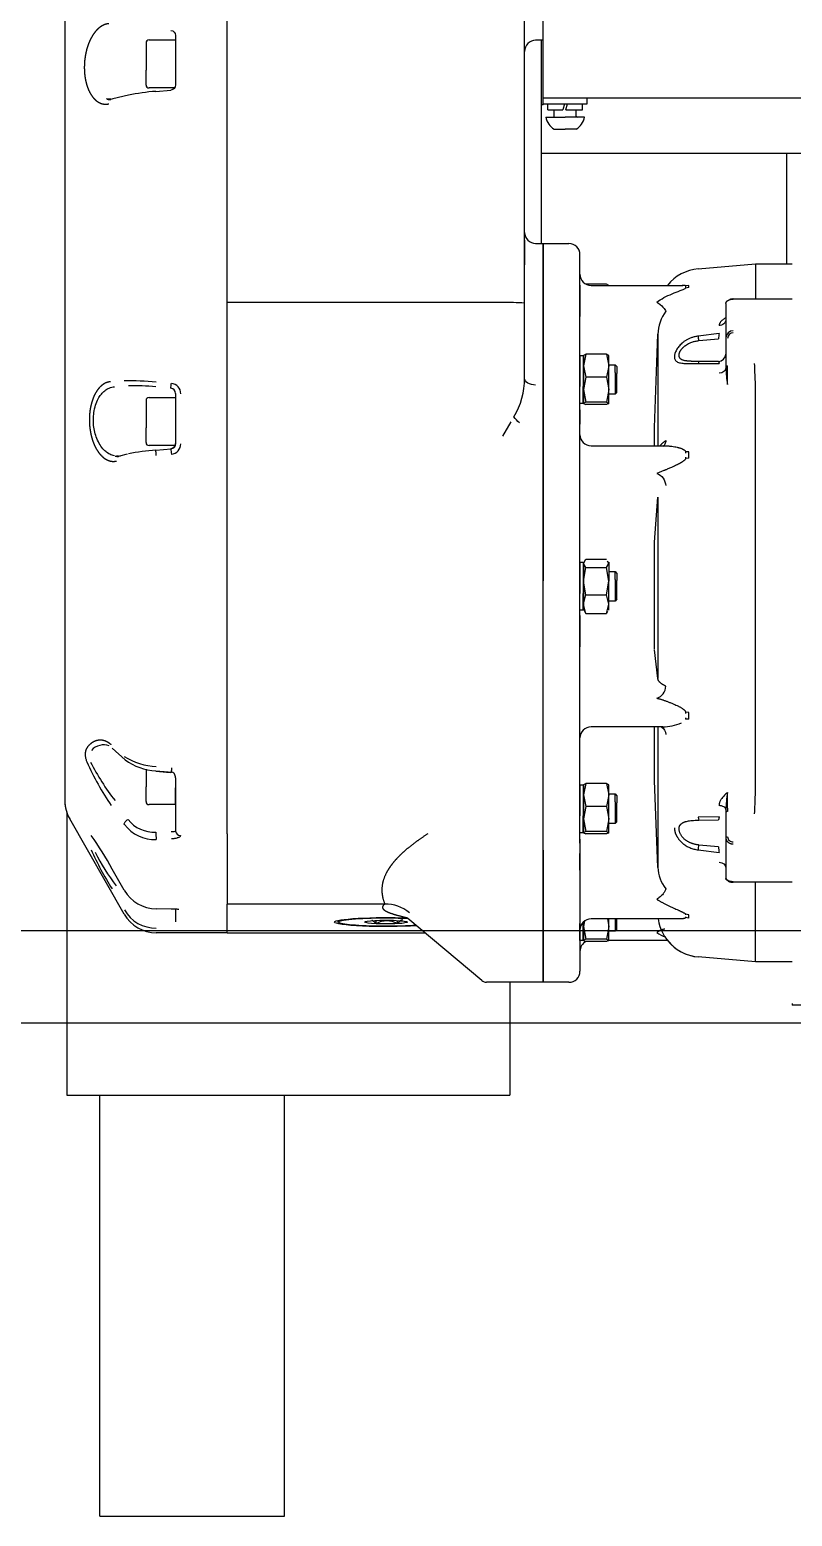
# Model space of a CAD drawing. Extents: x 220580 to 2027826, y -309201 to 71987.
# Drawn here: x 1050686 to 1051011, y -213200 to -212567 of the extents above; entities that cross this region are included whole.
import ezdxf

# ---------------------------------------------------------------- set-up
doc = ezdxf.new("R2010")
doc.units = 0
for name, color, linetype in [('A-LIN-V', 9, 'Continuous'), ('EWHS5T6M-1', 7, 'Continuous'), ('EWHS5T6M-3', 7, 'Continuous'), ('FHSGH10105-主梁-06', 7, 'Continuous'), ('取电臂', 7, 'Continuous')]:
    doc.layers.add(name, color=color, linetype=linetype)

# ---------------------------------------------------------------- blocks, each defined once
blk = doc.blocks.new('G$C20E3758E-M')
at = {"layer": 'EWHS5T6M-1', "color": 3, "linetype": 'Continuous'}
for p, q in [((-1242.83, 2948.21), (-1242.83, 2978.13)), ((-1437.81, 2799.8), (-1437.81, 2723.15)), ((-1437.81, 2799.8), (-1437.81, 2723.15)), ((-1317.82, 2753.73), (-1317.82, 2723.15)), ((-1317.82, 2753.73), (-1317.82, 2723.15)), ((-1429.81, 2723.15), (-1357.82, 2723.15)), ((-1429.81, 2723.15), (-1428.81, 2723.15)), ((-1378.82, 2723.15), (-1357.82, 2723.15))]:
    blk.add_line(p, q, dxfattribs=at)
at = {"layer": 'EWHS5T6M-3', "color": 3, "linetype": 'Continuous'}
for p, q in [((-1438.31, 3033.12), (-1438.31, 2936.96)), ((-1308.83, 2993.13), (-1308.83, 3019.63)), ((-1394.32, 2938.36), (-1394.32, 3016.39)), ((-1394.32, 2937.7), (-1394.32, 3016.39)), ((-1313.82, 2937.58), (-1313.82, 3015.87)), ((-1438.31, 3012.91), (-1438.31, 2936.96)), ((-1416.31, 3008.01), (-1416.31, 3000.6)), ((-1415.51, 3008.81), (-1408.32, 3008.81)), ((-1408.32, 3010.01), (-1408.32, 2996.63)), ((-1308.83, 3008.72), (-1310.82, 3008.72)), ((-1309.32, 3008.72), (-1309.32, 2953.71)), ((-1416.32, 3005.78), (-1416.31, 3005.78)), ((-1416.31, 2998.85), (-1416.32, 2998.84)), ((-1416.31, 2996.61), (-1416.31, 3000.6)), ((-1408.58, 2995.81), (-1415.51, 2995.81)), ((-1413.66, 2994.89), (-1409.59, 2995.25)), ((-1421.11, 2993.86), (-1425.32, 2992.86)), ((-1308.83, 2991.29), (-1309.32, 2991.29)), ((-1308.83, 2993.13), (-726.88, 2993.13)), ((-1308.83, 2991.53), (-1308.83, 2993.13)), ((-1308.83, 2991.29), (-1308.83, 2991.53)), ((-1308.83, 2991.53), (-1296.83, 2991.53)), ((-1307.48, 2989.93), (-1307.48, 2991.53)), ((-1303.03, 2991.53), (-1303.45, 2989.93)), ((-1302.63, 2989.93), (-1302.2, 2991.53)), ((-1298.18, 2989.93), (-1298.18, 2991.53)), ((-1296.83, 2991.53), (-1296.83, 2993.13)), ((-1308.08, 2987.93), (-1302.83, 2987.93)), ((-1307.48, 2989.93), (-1303.45, 2989.93)), ((-1305.83, 2988.18), (-1305.83, 2989.93)), ((-1297.58, 2987.93), (-1302.83, 2987.93)), ((-1302.63, 2989.93), (-1298.18, 2989.93)), ((-1299.83, 2988.18), (-1299.83, 2989.93)), ((-1305.83, 2984.63), (-1302.83, 2984.63)), ((-1299.83, 2984.63), (-1302.83, 2984.63)), ((-1300.52, 2984.63), (-1300.51, 2984.63)), ((-1313.82, 2954.6), (-1313.82, 2947.98)), ((-1310.82, 2953.71), (-1308.83, 2953.71)), ((-1308.83, 2953.71), (-1308.83, 2862.43)), ((-1308.83, 2789.45), (-1308.83, 2953.71)), ((-1308.83, 2953.71), (-1301.83, 2953.71)), ((-1298.83, 2791.38), (-1298.83, 2950.71)), ((-1266.78, 2946.86), (-1251.33, 2948.21)), ((-1251.33, 2948.21), (-1251.33, 2938.75)), ((-1251.33, 2948.21), (-1241.33, 2948.21)), ((-1298.83, 2942.4), (-1298.83, 2933.94)), ((-1291.61, 2942.7), (-1297.19, 2942.7)), ((-1295.83, 2942.37), (-1270.96, 2942.37)), ((-1291.03, 2942.37), (-1291.61, 2942.7)), ((-1291.03, 2942.37), (-1291.03, 2942.4)), ((-1269.33, 2942.36), (-1270.23, 2942.23)), ((-1270.23, 2942.23), (-1270.23, 2941.63)), ((-1269.33, 2941.77), (-1270.23, 2941.63)), ((-1269.33, 2941.77), (-1269.33, 2942.35)), ((-1394.32, 2811.78), (-1394.32, 2937.7)), ((-1319.82, 2937.7), (-1394.32, 2937.7)), ((-1257.33, 2938.75), (-1241.33, 2938.75)), ((-1438.31, 2936.96), (-1438.31, 2823.78)), ((-1438.31, 2936.96), (-1438.31, 2823.78)), ((-1394.32, 2811.78), (-1394.32, 2937.04)), ((-1313.82, 2917.24), (-1313.82, 2937.58)), ((-1298.83, 2929.4), (-1298.83, 2933.94)), ((-1259.33, 2937.43), (-1259.33, 2928.18)), ((-1278.65, 2903.88), (-1277.73, 2929.16)), ((-1277.73, 2929.16), (-1277.73, 2898.93)), ((-1261.16, 2929.33), (-1266.78, 2928.63)), ((-1266.61, 2927.42), (-1261.33, 2927.93)), ((-1259.33, 2928.18), (-1259.33, 2920.75)), ((-1298.83, 2923.41), (-1298.83, 2914.96)), ((-1298.83, 2923.41), (-1298, 2923.41)), ((-1298, 2923.41), (-1298, 2914.96)), ((-1298, 2923.41), (-1297.83, 2922.71)), ((-1297.25, 2923.71), (-1297.83, 2920.64)), ((-1297.83, 2923.41), (-1297.83, 2920.64)), ((-1297.74, 2923.44), (-1297.25, 2923.71)), ((-1291.61, 2923.71), (-1297.25, 2923.71)), ((-1291.61, 2923.71), (-1291.03, 2920.64)), ((-1291.03, 2923.39), (-1291.61, 2923.71)), ((-1291.03, 2920.64), (-1291.03, 2923.41)), ((-1261.33, 2921.79), (-1266.61, 2921.79)), ((-1297.83, 2920.64), (-1297.83, 2914.17)), ((-1297.83, 2920.64), (-1297.25, 2917.57)), ((-1297.25, 2917.57), (-1297.83, 2914.17)), ((-1291.61, 2917.57), (-1297.25, 2917.57)), ((-1291.03, 2920.64), (-1291.61, 2917.57)), ((-1291.61, 2917.57), (-1291.03, 2914.17)), ((-1291.03, 2920.91), (-1289.33, 2920.91)), ((-1291.03, 2914.17), (-1291.03, 2920.64)), ((-1289.33, 2918.76), (-1289.33, 2920.91)), ((-1289.33, 2920.91), (-1288.83, 2920.41)), ((-1289.33, 2918.76), (-1289.33, 2912.91)), ((-1288.83, 2920.41), (-1288.83, 2918.53)), ((-1288.83, 2913.41), (-1288.83, 2918.53)), ((-1266.78, 2921.23), (-1261.16, 2921.24)), ((-1259.33, 2920.75), (-1259.33, 2919.97)), ((-1298.83, 2910.41), (-1298.83, 2914.96)), ((-1298, 2910.41), (-1298, 2914.96)), ((-1297.83, 2914.17), (-1297.25, 2910.76)), ((-1297.83, 2914.17), (-1297.83, 2910.44)), ((-1291.03, 2914.17), (-1291.61, 2910.76)), ((-1291.03, 2910.44), (-1291.03, 2914.17)), ((-1251.33, 2804.45), (-1251.33, 2916.24)), ((-1416.31, 2911.22), (-1416.31, 2903.8)), ((-1415.51, 2912.02), (-1408.32, 2912.02)), ((-1408.32, 2913.11), (-1408.32, 2899.57)), ((-1298, 2910.41), (-1298.83, 2910.41)), ((-1297.83, 2911.11), (-1298, 2910.41)), ((-1297.25, 2910.76), (-1297.83, 2910.44)), ((-1297.83, 2910.44), (-1297.25, 2910.11)), ((-1297.83, 2910.41), (-1297.83, 2910.44)), ((-1291.61, 2910.76), (-1297.25, 2910.76)), ((-1291.61, 2910.11), (-1297.25, 2910.11)), ((-1291.61, 2910.76), (-1291.03, 2910.44)), ((-1291.03, 2910.44), (-1291.61, 2910.11)), ((-1289.33, 2912.91), (-1291.03, 2912.91)), ((-1288.83, 2913.41), (-1289.33, 2912.91)), ((-1416.32, 2908.98), (-1416.31, 2908.98)), ((-1317.52, 2905.43), (-1319.82, 2901.56)), ((-1298.83, 2908.7), (-1298.83, 2904.79)), ((-1416.31, 2902.05), (-1416.32, 2902.05)), ((-1416.31, 2899.82), (-1416.31, 2903.8)), ((-1298.83, 2900.25), (-1298.83, 2904.79)), ((-1278.65, 2898.93), (-1278.65, 2903.88)), ((-1408.43, 2899.02), (-1415.51, 2899.02)), ((-1413.66, 2897.79), (-1409.52, 2898.16)), ((-1295.83, 2898.93), (-1275.41, 2898.93)), ((-1423.42, 2896.22), (-1421.32, 2896.73)), ((-1270.23, 2897.31), (-1270.24, 2896.94)), ((-1270.24, 2895.91), (-1270.23, 2895.54)), ((-1269.33, 2897.35), (-1270.23, 2897.31)), ((-1269.33, 2895.63), (-1270.23, 2895.54)), ((-1269.33, 2895.63), (-1269.33, 2897.35)), ((-1276.11, 2892.23), (-1278.04, 2891.49)), ((-1278.65, 2872.83), (-1277.73, 2885.06)), ((-1277.73, 2885.06), (-1277.73, 2835.94)), ((-1278.65, 2843.9), (-1278.65, 2872.83)), ((-1298.83, 2867.41), (-1298.83, 2858.95)), ((-1298.83, 2867.41), (-1298, 2867.41)), ((-1298, 2867.41), (-1298, 2858.95)), ((-1298, 2867.41), (-1297.83, 2866.71)), ((-1297.83, 2867.11), (-1297.25, 2868.24)), ((-1297.25, 2865.98), (-1297.83, 2867.11)), ((-1297.83, 2867.11), (-1297.83, 2862.31)), ((-1297.83, 2862.31), (-1297.25, 2865.98)), ((-1297.25, 2868.24), (-1291.61, 2868.24)), ((-1297.25, 2865.98), (-1291.61, 2865.98)), ((-1291.61, 2865.98), (-1291.03, 2867.11)), ((-1291.03, 2862.31), (-1291.61, 2865.98)), ((-1291.03, 2867.11), (-1291.34, 2867.73)), ((-1291.03, 2867.41), (-1291.03, 2867.11)), ((-1291.03, 2867.11), (-1291.03, 2862.31)), ((-1308.83, 2753.73), (-1308.83, 2862.43)), ((-1297.25, 2858.65), (-1297.83, 2862.31)), ((-1297.83, 2862.31), (-1297.83, 2856.12)), ((-1291.61, 2858.65), (-1291.03, 2862.31)), ((-1291.03, 2864.91), (-1289.33, 2864.91)), ((-1291.03, 2856.12), (-1291.03, 2862.31)), ((-1289.33, 2862.76), (-1289.33, 2864.91)), ((-1289.33, 2864.91), (-1288.83, 2864.41)), ((-1289.33, 2862.76), (-1289.33, 2856.91)), ((-1288.83, 2864.41), (-1288.83, 2862.53)), ((-1288.83, 2857.41), (-1288.83, 2862.53)), ((-1298.83, 2854.41), (-1298.83, 2858.95)), ((-1298, 2854.41), (-1298, 2858.95)), ((-1297.83, 2856.12), (-1297.25, 2858.65)), ((-1297.25, 2858.65), (-1291.61, 2858.65)), ((-1291.03, 2856.12), (-1291.61, 2858.65)), ((-1288.83, 2857.41), (-1289.33, 2856.91)), ((-1298, 2854.41), (-1298.83, 2854.41)), ((-1297.83, 2855.11), (-1298, 2854.41)), ((-1297.83, 2856.12), (-1297.83, 2854.41)), ((-1297.25, 2853.58), (-1297.83, 2856.12)), ((-1297.83, 2854.71), (-1297.25, 2853.58)), ((-1297.25, 2853.58), (-1291.61, 2853.58)), ((-1291.61, 2853.58), (-1291.03, 2856.12)), ((-1291.34, 2854.09), (-1291.61, 2853.58)), ((-1289.33, 2856.91), (-1291.03, 2856.91)), ((-1291.03, 2854.41), (-1291.03, 2856.12)), ((-1298.83, 2853.03), (-1298.83, 2844.57)), ((-1298.83, 2840.03), (-1298.83, 2844.57)), ((-1277.73, 2835.94), (-1278.63, 2843.72)), ((-1270.23, 2826.86), (-1270.24, 2826.46)), ((-1270.24, 2825.35), (-1270.23, 2824.95)), ((-1269.33, 2826.79), (-1270.23, 2826.86)), ((-1269.33, 2824.94), (-1270.23, 2824.95)), ((-1269.33, 2824.94), (-1269.33, 2826.79)), ((-1438.31, 2823.78), (-1438.31, 2809.94)), ((-1438.31, 2823.78), (-1438.31, 2809.94)), ((-1276.42, 2822.86), (-1295.83, 2822.86)), ((-1278.65, 2818.21), (-1278.65, 2822.86)), ((-1277.78, 2823.03), (-1277.73, 2822.6)), ((-1277.73, 2822.6), (-1277.73, 2801.27)), ((-1421.94, 2813.93), (-1425.48, 2817.07)), ((-1278.65, 2808.34), (-1278.65, 2818.21)), ((-1438.31, 2809.94), (-1438.31, 2802.92)), ((-1438.31, 2809.94), (-1438.31, 2802.92)), ((-1416.31, 2811.45), (-1416.31, 2806.61)), ((-1413.66, 2810.91), (-1409.79, 2810.55)), ((-1410.34, 2810.6), (-1413.66, 2810.91)), ((-1409.77, 2810.54), (-1410.34, 2810.6)), ((-1409.38, 2810.5), (-1409.8, 2810.54)), ((-1408.32, 2809.11), (-1408.32, 2795.12)), ((-1408.32, 2809.08), (-1408.32, 2806.37)), ((-1394.32, 2793.9), (-1394.32, 2811.78)), ((-1394.32, 2793.9), (-1394.32, 2811.78)), ((-1416.31, 2804.86), (-1416.32, 2804.85)), ((-1416.31, 2802.62), (-1416.31, 2806.61)), ((-1408.32, 2801.82), (-1408.32, 2806.37)), ((-1298.83, 2807.19), (-1298.83, 2798.74)), ((-1298.83, 2807.19), (-1298, 2807.19)), ((-1298, 2807.19), (-1298, 2798.74)), ((-1298, 2807.19), (-1297.83, 2806.49)), ((-1297.25, 2807.5), (-1297.83, 2804.42)), ((-1297.83, 2807.19), (-1297.83, 2804.42)), ((-1297.74, 2807.22), (-1297.25, 2807.5)), ((-1291.61, 2807.5), (-1297.25, 2807.5)), ((-1291.03, 2807.17), (-1291.61, 2807.5)), ((-1291.61, 2807.5), (-1291.03, 2804.42)), ((-1291.03, 2804.42), (-1291.03, 2807.19)), ((-1277.73, 2784.83), (-1278.65, 2808.34)), ((-1408.32, 2801.82), (-1415.51, 2801.82)), ((-1297.83, 2804.42), (-1297.25, 2801.35)), ((-1297.83, 2804.42), (-1297.83, 2797.95)), ((-1297.25, 2801.35), (-1297.83, 2797.95)), ((-1291.61, 2801.35), (-1297.25, 2801.35)), ((-1291.03, 2804.42), (-1291.61, 2801.35)), ((-1291.61, 2801.35), (-1291.03, 2797.95)), ((-1291.03, 2804.69), (-1289.33, 2804.69)), ((-1291.03, 2797.95), (-1291.03, 2804.42)), ((-1289.33, 2802.54), (-1289.33, 2804.69)), ((-1289.33, 2804.69), (-1288.83, 2804.19)), ((-1289.33, 2802.54), (-1289.33, 2796.7)), ((-1288.83, 2804.19), (-1288.83, 2802.31)), ((-1288.83, 2797.2), (-1288.83, 2802.31)), ((-1277.73, 2801.27), (-1277.73, 2784.83)), ((-1251.33, 2804.44), (-1251.33, 2804.45)), ((-1437.81, 2799.8), (-1437.81, 2723.15)), ((-1437.81, 2799.8), (-1437.81, 2723.15)), ((-1422.22, 2772.17), (-1436.99, 2797.95)), ((-1408.32, 2797.91), (-1408.32, 2795.12)), ((-1298.83, 2794.2), (-1298.83, 2798.74)), ((-1298, 2794.2), (-1298, 2798.74)), ((-1297.83, 2797.95), (-1297.25, 2794.55)), ((-1297.83, 2797.95), (-1297.83, 2794.22)), ((-1291.03, 2797.95), (-1291.61, 2794.55)), ((-1291.03, 2794.22), (-1291.03, 2797.95)), ((-1288.83, 2797.2), (-1289.33, 2796.7)), ((-1261.16, 2798.49), (-1266.78, 2798.38)), ((-1266.61, 2797.6), (-1261.33, 2797.68)), ((-1259.33, 2800.45), (-1259.33, 2799.72)), ((-1259.33, 2799.72), (-1259.33, 2792.88)), ((-1408.32, 2795.12), (-1408.32, 2794.67)), ((-1394.32, 2793.9), (-1394.32, 2775.35)), ((-1394.32, 2793.9), (-1394.32, 2774.9)), ((-1298, 2794.2), (-1298.83, 2794.2)), ((-1297.83, 2794.9), (-1298, 2794.2)), ((-1297.25, 2794.55), (-1297.83, 2794.22)), ((-1297.83, 2794.22), (-1297.25, 2793.89)), ((-1297.83, 2794.2), (-1297.83, 2794.22)), ((-1291.61, 2794.55), (-1297.25, 2794.55)), ((-1291.61, 2793.89), (-1297.25, 2793.89)), ((-1291.61, 2794.55), (-1291.03, 2794.22)), ((-1291.03, 2794.22), (-1291.61, 2793.89)), ((-1289.33, 2796.7), (-1291.03, 2796.7)), ((-1259.33, 2792.88), (-1259.33, 2781.84)), ((-1308.83, 2789.45), (-1308.83, 2753.73)), ((-1298.83, 2792.48), (-1298.83, 2788.57)), ((-1298.83, 2791.38), (-1298.83, 2756.73)), ((-1266.78, 2789.56), (-1261.16, 2788.85)), ((-1261.33, 2790.37), (-1266.61, 2790.88)), ((-1298.83, 2784.03), (-1298.83, 2788.57)), ((-1422.2, 2778.62), (-1425.51, 2784.36)), ((-1241.33, 2780.78), (-1257.33, 2780.78)), ((-1251.33, 2759.23), (-1251.33, 2780.78)), ((-1298.83, 2778.04), (-1298.83, 2769.59)), ((-1409.48, 2773.55), (-1413.55, 2773.58)), ((-1408.32, 2773.51), (-1408.32, 2770.05)), ((-1351.65, 2774.9), (-1394.32, 2774.9)), ((-1394.32, 2767.06), (-1394.32, 2774.9)), ((-1394.32, 2767.18), (-1394.32, 2774.79)), ((-1351.65, 2774.9), (-1351.64, 2774.9)), ((-1364.32, 2770.02), (-1364.32, 2770.48)), ((-1354.02, 2769.58), (-1354.02, 2770.47)), ((-1348.25, 2769.6), (-1348.25, 2770.45)), ((-1325.38, 2754.2), (-1345.45, 2771.03)), ((-1298.83, 2765.04), (-1298.83, 2769.59)), ((-1298, 2769.94), (-1298, 2769.59)), ((-1298, 2765.04), (-1298, 2769.59)), ((-1297.58, 2770.24), (-1297.83, 2768.8)), ((-1297.83, 2770.11), (-1297.83, 2768.8)), ((-1297.83, 2768.8), (-1297.83, 2765.07)), ((-1297.83, 2768.8), (-1297.25, 2765.39)), ((-1271.85, 2770.88), (-1295.83, 2770.88)), ((-1291.03, 2768.8), (-1291.61, 2765.39)), ((-1291.38, 2770.88), (-1291.03, 2768.8)), ((-1291.03, 2768.8), (-1291.03, 2770.88)), ((-1291.03, 2765.07), (-1291.03, 2768.8)), ((-1289.33, 2770.88), (-1289.33, 2767.54)), ((-1288.83, 2768.04), (-1288.83, 2770.88)), ((-1270.23, 2772.14), (-1270.24, 2771.95)), ((-1270.24, 2771.41), (-1270.23, 2771.22)), ((-1269.33, 2772), (-1270.23, 2772.14)), ((-1269.33, 2771.11), (-1270.23, 2771.22)), ((-1269.33, 2771.11), (-1269.33, 2772)), ((-1394.32, 2767.14), (-1413.54, 2767.14)), ((-1340.71, 2767.06), (-1394.32, 2767.06)), ((-1298, 2765.04), (-1298.83, 2765.04)), ((-1297.83, 2765.74), (-1298, 2765.04)), ((-1297.25, 2765.39), (-1297.83, 2765.07)), ((-1297.83, 2765.04), (-1297.83, 2765.07)), ((-1297.83, 2765.07), (-1297.25, 2764.74)), ((-1291.61, 2765.39), (-1297.25, 2765.39)), ((-1291.61, 2764.74), (-1297.25, 2764.74)), ((-1291.61, 2764.74), (-1297.19, 2764.74)), ((-1291.61, 2765.39), (-1291.03, 2765.07)), ((-1291.03, 2765.07), (-1291.61, 2764.74)), ((-1291.03, 2765.07), (-1291.61, 2764.74)), ((-1289.33, 2767.54), (-1291.03, 2767.54)), ((-1275.13, 2765.07), (-1291.03, 2765.07)), ((-1275.13, 2765.07), (-1291.03, 2765.07)), ((-1288.83, 2768.04), (-1289.33, 2767.54)), ((-1298.83, 2762.07), (-1298.83, 2756.73)), ((-1251.33, 2759.23), (-1266.78, 2760.58)), ((-1251.33, 2759.23), (-1266.78, 2760.58)), ((-1241.33, 2759.23), (-1251.33, 2759.23)), ((-1241.33, 2759.23), (-1251.33, 2759.23)), ((-1308.83, 2753.73), (-1324.1, 2753.73)), ((-1317.82, 2753.73), (-1317.82, 2723.15)), ((-1317.82, 2753.73), (-1317.82, 2723.15)), ((-1308.83, 2753.73), (-1317.82, 2753.73)), ((-1301.83, 2753.73), (-1308.83, 2753.73)), ((-1301.83, 2753.73), (-1308.83, 2753.73)), ((-1241.33, 2747.95), (-1241.33, 2747.5)), ((-1241.33, 2747.95), (-1241.33, 2747.5)), ((-1051.35, 2747.5), (-1241.33, 2747.5)), ((-1051.35, 2747.5), (-1241.33, 2747.5)), ((-1437.81, 2723.15), (-1429.81, 2723.15)), ((-1437.81, 2723.15), (-1429.81, 2723.15)), ((-1429.81, 2723.15), (-1325.82, 2723.15)), ((-1429.81, 2723.15), (-1428.81, 2723.15)), ((-1378.82, 2723.15), (-1325.82, 2723.15)), ((-1325.82, 2723.15), (-1317.82, 2723.15)), ((-1325.82, 2723.15), (-1317.82, 2723.15))]:
    blk.add_line(p, q, dxfattribs=at)
for centre, radius, start, end in [((-1415.51, 3008.01), 0.8, 90, 180), ((-1310.82, 3005.72), 3, 90, 180), ((-1409.19, 2934.76), 60.3, 94.2539, 101.4015), ((-1415.51, 2996.61), 0.8, 180, 270), ((-1426.08, 2995.31), 2.62, 253.4261, 275.4723), ((-1302.83, 2989.09), 5.38, 192.4855, 236.0883), ((-1306.08, 2988.18), 0.25, 270, 0), ((-1299.58, 2988.18), 0.25, 180, 270), ((-1302.83, 2989.09), 5.38, 303.9117, 347.5145), ((-1310.82, 2956.71), 3, 180, 270), ((-1301.83, 2950.71), 3, 0, 90), ((-1265.74, 2934.91), 12, 95, 141.5339), ((-1295.83, 2945.37), 3, 180, 270), ((-1318.32, 2865.73), 71.99, 86.4159, 91.1933), ((-1266.43, 2928.73), 11.3, 144.0079, 177.8344), ((-1257.38, 2928.13), 1.95, 88.589, 178.5506), ((-1316.7, 2920.84), 50.53, 7.4867, 8.8757), ((-1208.82, 2922.12), 52.83, 172.1589, 173.6941), ((-1257.31, 2928.03), 1.52, 90.7749, 180.7566), ((-1261.33, 2923.79), 2, 269.9622, 359.9621), ((-1222.73, 2921.51), 36.64, 182.4106, 189.3696), ((-1862.76, 2923.29), 603.93, 359.2651, 359.74293), ((-1589.91, 2904.04), 338.8, 2.0647, 2.9141), ((-1421.19, 2823.92), 92.61, 85.2651, 90.6278), ((-1419.46, 2859.67), 55.52, 84.0096, 91.7057), ((-1529.62, 2926.25), 120.59, 354.4244, 355.0568), ((-1409.75, 2913.11), 1.43, 0.0738, 83.8251), ((-1409.73, 2913.05), 2.82, 359.8583, 84.6958), ((-1332.94, 2916.97), 19.12, 327.9797, 0.804), ((-1251.22, 2916.24), 0.108, 178.9565, 182.8542), ((-1415.51, 2911.22), 0.8, 90, 180), ((-1295.83, 2901.93), 3, 180, 270), ((-1409.23, 2838.56), 59.39, 94.2811, 101.5392), ((-1415.51, 2899.82), 0.8, 180, 270), ((-1409.74, 2899.57), 1.43, 276.0525, 0.0524), ((-1360.87, 2901.55), 48.84, 183.9954, 185.709), ((-1409.73, 2899.5), 2.82, 275.292, 0.1539), ((-1423.91, 2898.74), 2.67, 252.9751, 273.8165), ((-1279.02, 2833.92), 3.44, 286.5513, 359.1466), ((-1295.83, 2819.86), 3, 90, 180), ((-1276.38, 2835.54), 12.65, 269.7868, 293.4148), ((-1427.72, 2813.53), 4.48, 71.1936, 138.4383), ((-1363.36, 2844.19), 75.55, 204.0613, 214.3547), ((-1374.83, 2841.84), 63.28, 206.7573, 217.9644), ((-1412.81, 2829.56), 17.43, 237.4046, 267.6019), ((-1412.71, 2826.49), 15.58, 233.5738, 266.5147), ((-1216.53, 2798.58), 42.84, 171.2625, 177.4992), ((-2079.9, 2795.54), 821.09, 0.30865, 0.66611), ((-1428.31, 2802.92), 10, 180, 209.8108), ((-1428.31, 2802.92), 10, 180, 198.1949), ((-1415.51, 2802.62), 0.8, 180, 270), ((-1471.82, 2811.31), 220.6, 356.89, 358.2177), ((-1414.19, 2803.14), 8.78, 217.2105, 273.513), ((-1264.41, 2798.5), 2.38, 182.9811, 202.2857), ((-1481.06, 2755.92), 62.4, 27.1154, 36.9652), ((-1414.1, 2802.46), 10.07, 216.4977, 273.1977), ((-1403.42, 2793.97), 10.24, 177.7884, 188.8137), ((-1407.05, 2794.71), 1.26, 181.8362, 271.7254), ((-1257.37, 2793.17), 1.46, 181.5469, 271.5974), ((-1342.72, 2830.31), 97.41, 204.7089, 211.7891), ((-1370.57, 2819.89), 67.13, 207.4923, 216.6533), ((-1819.01, 2862.66), 557.05, 352.4592, 352.5971), ((-1060.95, 2812.51), 201.6, 186.3031, 186.7393), ((-1267.63, 2785.27), 10.11, 182.5089, 218.1426), ((-1258.84, 2781.86), 0.486, 181.8362, 271.7254), ((-1413.47, 2783.67), 10.08, 210.0324, 269.5936), ((-1413.62, 2778.31), 9.93, 210.2728, 270.4824), ((-1351.65, 2764.41), 10.5, 50.834, 89.9004), ((-1413.54, 2777.14), 10, 209.8108, 270), ((-1351.12, 2764.49), 5.86, 60.694, 119.6827), ((-1295.83, 2767.88), 3, 90, 180), ((-1265.74, 2772.53), 12, 187.9295, 265), ((-1295.83, 2762.07), 3, 117.1281, 180), ((-1295.83, 2762.07), 3, 117.1281, 180), ((-1271.1, 2778.27), 13.09, 238.0128, 249.6984), ((-1265.74, 2772.53), 12, 218.4661, 265), ((-1301.83, 2756.73), 3, 270, 0), ((-1301.83, 2756.73), 3, 270, 0), ((-1324.1, 2755.73), 2, 230, 270)]:
    blk.add_arc(centre, radius, start, end, dxfattribs=at)
at = {"layer": 'EWHS5T6M-3', "color": 3, "linetype": 'Continuous', "extrusion": (0, 0, -1)}
for centre, major_axis, ratio, start_param, end_param in [((-1409.71, 3010.01), (1.4, 0), 0.996195, 4.799655, 6.283185), ((-1409.71, 2996.63), (-1.4, 0), 0.996195, 3.141593, 4.625123), ((-1278.04, 2936.96), (2.42, -1.77), 0.246907, 4.534324, 6.060506), ((-1261.33, 2919.97), (-2, 0), 0.692826, 3.141565, 4.625123), ((-1310.82, 2917.24), (3, 0), 0.616789, 1.570796, 3.141593), ((-1315.18, 2906.72), (2.05, -2.19), 0.378821, 1.18491, 1.960757), ((-1409.74, 2899.57), (-1.43, 0.02), 0.998994, 3.125734, 4.59105), ((-1278.04, 2888.83), (1.66, -2.5), 0.728317, 3.880999, 5.407181), ((-1278.04, 2820.13), (-1.19, -2.75), 0.783089, 3.209194, 4.163104), ((-1409.39, 2811.81), (0.12, 1.29), 0.00447, 1.617607, 3.576156), ((-1258.83, 2792.88), (0.5, 0), 0.5, 3.141593, 4.712389), ((-1261.33, 2784.77), (-2, 0), 0.721105, 1.658063, 3.14162), ((-1351.32, 2770.02), (13, 0), 0.087156, 0.894834, 3.627495), ((-1351.32, 2770.02), (14, 0), 0.087156, 3.141593, 5.13954), ((-1351.32, 2770.02), (-14, 0), 0.087156, 4.081811, 6.283185), ((-1351.32, 2770.02), (-13, 0), 0.087156, 0.485902, 2.024816), ((-1351.32, 2770.02), (5.77, 0), 0.087156, 3.103896, 4.151094), ((-1351.32, 2770.02), (-5.77, 0), 0.087156, 5.198291, 6.245489), ((-1351.32, 2770.02), (-5.77, 0), 0.087156, 1.009501, 2.056699), ((-1351.32, 2770.02), (5.77, 0), 0.087156, 1.009501, 2.056699), ((-1351.32, 2770.02), (5.77, 0), 0.087156, 5.198291, 6.245489), ((-1351.32, 2770.02), (5.77, 0), 0.087156, 0.485902, 1.009501), ((-1351.32, 2770.02), (-5.77, 0), 0.087156, 3.103896, 3.627495)]:
    blk.add_ellipse(centre, major_axis=major_axis, ratio=ratio, start_param=start_param, end_param=end_param, dxfattribs=at)
at = {"layer": 'EWHS5T6M-3', "color": 3, "linetype": 'Continuous'}
for points, degree, knots in [([(-1426.41, 3013.21), (-1427.05, 3013.17), (-1427.69, 3012.91), (-1428.32, 3012.65), (-1428.92, 3012.17), (-1429.52, 3011.7), (-1430.07, 3011.03), (-1430.61, 3010.37), (-1431.07, 3009.54), (-1431.54, 3008.71), (-1431.9, 3007.74), (-1432.27, 3006.78), (-1432.52, 3005.73), (-1432.77, 3004.68), (-1432.9, 3003.58), (-1433.03, 3002.48), (-1433.03, 3001.37), (-1433.03, 3000.27), (-1432.9, 2999.21), (-1432.77, 2998.15), (-1432.52, 2997.17), (-1432.27, 2996.2), (-1431.9, 2995.34), (-1431.54, 2994.49), (-1431.07, 2993.8), (-1430.61, 2993.11), (-1430.07, 2992.61), (-1429.52, 2992.11), (-1428.92, 2991.82), (-1428.32, 2991.52), (-1427.69, 2991.45), (-1427.05, 2991.38), (-1426.41, 2991.53)], 2, [0, 0, 0, 0.0625, 0.0625, 0.125, 0.125, 0.1875, 0.1875, 0.25, 0.25, 0.3125, 0.3125, 0.375, 0.375, 0.4375, 0.4375, 0.5, 0.5, 0.5625, 0.5625, 0.625, 0.625, 0.6875, 0.6875, 0.75, 0.75, 0.8125, 0.8125, 0.875, 0.875, 0.9375, 0.9375, 1, 1, 1]), ([(-1425.87, 2992.78), (-1425.91, 2992.77), (-1426.13, 2992.75), (-1426.51, 2992.76), (-1426.84, 2992.8), (-1426.99, 2992.83)], 3, [0.02892131, 0.02892131, 0.02892131, 0.02892131, 0.03559755, 0.06539483, 0.0893273, 0.0893273, 0.0893273, 0.0893273]), ([(-1270.23, 2942.23), (-1270.21, 2942.29), (-1270.33, 2942.33), (-1270.59, 2942.36), (-1270.69, 2942.37), (-1270.91, 2942.37), (-1271.03, 2942.37), (-1271.15, 2942.37)], 3, [0, 0, 0, 0, 0.125, 0.125, 0.1875, 0.1875, 0.25, 0.25, 0.25, 0.25]), ([(-1278.04, 2937.87), (-1277.44, 2938.27), (-1276.78, 2938.67), (-1275.36, 2939.43), (-1274.63, 2939.77), (-1273.13, 2940.41), (-1272.36, 2940.7), (-1271.3, 2941.09), (-1270.96, 2941.21), (-1270.41, 2941.44), (-1270.21, 2941.55), (-1270.23, 2941.63)], 3, [0, 0, 0, 0, 0.25, 0.25, 0.5, 0.5, 0.75, 0.75, 0.875, 0.875, 1, 1, 1, 1]), ([(-1259.33, 2937.43), (-1259.33, 2937.46), (-1259.33, 2937.52), (-1259.31, 2937.6), (-1259.29, 2937.68), (-1259.26, 2937.76), (-1259.23, 2937.83), (-1259.18, 2937.9), (-1259.13, 2937.97), (-1259.08, 2938.04), (-1259.01, 2938.1), (-1258.95, 2938.16), (-1258.88, 2938.22), (-1258.8, 2938.27), (-1258.72, 2938.32), (-1258.64, 2938.37), (-1258.56, 2938.41), (-1258.47, 2938.45), (-1258.39, 2938.48), (-1258.3, 2938.52), (-1258.21, 2938.54), (-1258.12, 2938.57), (-1258.03, 2938.59), (-1257.94, 2938.61), (-1257.85, 2938.62), (-1257.76, 2938.63), (-1257.67, 2938.64), (-1257.58, 2938.65), (-1257.5, 2938.65), (-1257.41, 2938.66), (-1257.36, 2938.66), (-1257.33, 2938.66)], 3, [0, 0, 0, 0, 0.043815, 0.086945, 0.129389, 0.171151, 0.212229, 0.252628, 0.292346, 0.331388, 0.369753, 0.407445, 0.444466, 0.480818, 0.516503, 0.551525, 0.585887, 0.619591, 0.652642, 0.685043, 0.716798, 0.747913, 0.778391, 0.808237, 0.837458, 0.866059, 0.894046, 0.921426, 0.948207, 0.974395, 1, 1, 1, 1]), ([(-1259.34, 2933.66), (-1259.46, 2933.58), (-1259.86, 2933.31), (-1260.32, 2932.95), (-1260.66, 2932.59), (-1260.83, 2932.37), (-1260.95, 2932.18), (-1261.04, 2932), (-1261.11, 2931.82), (-1261.15, 2931.65), (-1261.15, 2931.53), (-1261.16, 2931.48)], 3, [0.1382956, 0.1382956, 0.1382956, 0.1382956, 0.2500172, 0.4998753, 0.6030875, 0.6772768, 0.7499776, 0.8148651, 0.874988, 0.9374957, 1, 1, 1, 1]), ([(-1259.33, 2933.13), (-1259.33, 2932.76), (-1259.51, 2932.33), (-1260.21, 2931.69), (-1260.71, 2931.51), (-1261.16, 2931.48)], 3, [0, 0, 0, 0, 0.5, 0.5, 1, 1, 1, 1]), ([(-1266.78, 2928.63), (-1267.09, 2928.59), (-1267.69, 2928.49), (-1268.54, 2928.25), (-1269.32, 2927.94), (-1270.03, 2927.58), (-1270.67, 2927.16), (-1271.38, 2926.6), (-1272.1, 2925.84), (-1272.73, 2924.89), (-1273.14, 2923.93), (-1273.29, 2922.98), (-1273.11, 2922.13), (-1272.42, 2921.55), (-1271.35, 2921.31), (-1270.03, 2921.21), (-1268.52, 2921.22), (-1267.38, 2921.23), (-1266.78, 2921.23)], 3, [0, 0, 0, 0, 0.046911, 0.091358, 0.133588, 0.173887, 0.212578, 0.250021, 0.313574, 0.374949, 0.43869, 0.499966, 0.579793, 0.660027, 0.750395, 0.825815, 0.908239, 1, 1, 1, 1]), ([(-1271.99, 2923.42), (-1271.98, 2923.47), (-1271.98, 2923.55), (-1271.97, 2923.68), (-1271.95, 2923.82), (-1271.92, 2923.95), (-1271.88, 2924.09), (-1271.83, 2924.23), (-1271.77, 2924.37), (-1271.71, 2924.5), (-1271.63, 2924.64), (-1271.55, 2924.78), (-1271.46, 2924.92), (-1271.36, 2925.06), (-1271.25, 2925.19), (-1271.13, 2925.33), (-1271, 2925.47), (-1270.87, 2925.6), (-1270.72, 2925.73), (-1270.57, 2925.86), (-1270.41, 2925.99), (-1270.13, 2926.2), (-1269.72, 2926.47), (-1269.14, 2926.77), (-1268.45, 2927.05), (-1267.6, 2927.28), (-1266.96, 2927.37), (-1266.61, 2927.42)], 3, [0, 0, 0, 0, 0.025288, 0.050219, 0.074845, 0.099219, 0.123396, 0.147433, 0.171387, 0.195316, 0.219278, 0.243332, 0.267533, 0.291939, 0.316604, 0.341581, 0.366922, 0.392675, 0.418887, 0.445603, 0.472864, 0.500709, 0.581938, 0.664866, 0.750426, 0.865857, 1, 1, 1, 1]), ([(-1266.61, 2921.79), (-1266.71, 2921.79), (-1266.92, 2921.79), (-1267.22, 2921.79), (-1267.52, 2921.79), (-1267.8, 2921.79), (-1268.08, 2921.8), (-1268.36, 2921.8), (-1268.62, 2921.81), (-1268.87, 2921.82), (-1269.12, 2921.83), (-1269.36, 2921.85), (-1269.59, 2921.87), (-1269.82, 2921.89), (-1270.03, 2921.92), (-1270.29, 2921.95), (-1270.57, 2922.01), (-1270.87, 2922.09), (-1271.13, 2922.19), (-1271.36, 2922.3), (-1271.55, 2922.43), (-1271.71, 2922.58), (-1271.83, 2922.76), (-1271.92, 2922.96), (-1271.98, 2923.18), (-1271.98, 2923.34), (-1271.99, 2923.42)], 3, [0, 0, 0, 0, 0.039878, 0.078912, 0.117144, 0.154619, 0.191384, 0.227489, 0.262988, 0.297935, 0.332389, 0.366411, 0.400064, 0.433413, 0.466526, 0.499471, 0.55456, 0.607472, 0.65855, 0.708176, 0.756766, 0.804764, 0.852628, 0.900824, 0.949803, 1, 1, 1, 1]), ([(-1261.33, 2921.79), (-1261.32, 2921.79), (-1261.31, 2921.8), (-1261.3, 2921.79), (-1261.28, 2921.77), (-1261.27, 2921.75), (-1261.25, 2921.72), (-1261.24, 2921.68), (-1261.23, 2921.64), (-1261.22, 2921.6), (-1261.21, 2921.55), (-1261.2, 2921.5), (-1261.19, 2921.45), (-1261.18, 2921.39), (-1261.17, 2921.34), (-1261.16, 2921.29), (-1261.16, 2921.25), (-1261.16, 2921.24)], 3, [0, 0, 0, 0, 0.087736, 0.172459, 0.254169, 0.332866, 0.408552, 0.481226, 0.550891, 0.617546, 0.681193, 0.741833, 0.799468, 0.8541, 0.905731, 0.954363, 1, 1, 1, 1]), ([(-1259.33, 2920.75), (-1259.33, 2920.71), (-1259.28, 2920.66), (-1259.09, 2920.6), (-1258.96, 2920.58), (-1258.83, 2920.58)], 3, [0, 0, 0, 0, 0.5, 0.5, 1, 1, 1, 1]), ([(-1425.95, 2916.28), (-1426.58, 2916.24), (-1427.19, 2915.98), (-1427.8, 2915.72), (-1428.36, 2915.25), (-1428.92, 2914.79), (-1429.41, 2914.13), (-1429.89, 2913.47), (-1430.29, 2912.65), (-1430.69, 2911.83), (-1430.98, 2910.87), (-1431.27, 2909.92), (-1431.44, 2908.88), (-1431.61, 2907.84), (-1431.65, 2906.75), (-1431.7, 2905.66), (-1431.61, 2904.57), (-1431.53, 2903.48), (-1431.32, 2902.43), (-1431.11, 2901.38), (-1430.79, 2900.41), (-1430.47, 2899.45), (-1430.04, 2898.6), (-1429.61, 2897.76), (-1429.1, 2897.08), (-1428.58, 2896.4), (-1428.01, 2895.9), (-1427.43, 2895.4), (-1426.81, 2895.11), (-1426.19, 2894.82), (-1425.56, 2894.75), (-1424.93, 2894.68), (-1424.3, 2894.83)], 2, [0, 0, 0, 0.0625, 0.0625, 0.125, 0.125, 0.1875, 0.1875, 0.25, 0.25, 0.3125, 0.3125, 0.375, 0.375, 0.4375, 0.4375, 0.5, 0.5, 0.5625, 0.5625, 0.625, 0.625, 0.6875, 0.6875, 0.75, 0.75, 0.8125, 0.8125, 0.875, 0.875, 0.9375, 0.9375, 1, 1, 1]), ([(-1424.86, 2896.22), (-1425.09, 2896.26), (-1425.72, 2896.43), (-1426.7, 2896.92), (-1428.18, 2898.18), (-1429.68, 2900.54), (-1430.7, 2904.48), (-1430.5, 2908.7), (-1429.49, 2911.5), (-1428.35, 2913.07), (-1427.42, 2913.97), (-1426.24, 2914.72), (-1425.34, 2914.85), (-1424.86, 2914.93)], 3, [0.089227, 0.089227, 0.089227, 0.089227, 0.1254863, 0.1918246, 0.2509131, 0.3864299, 0.5001424, 0.6195056, 0.7492603, 0.7950378, 0.8521868, 0.9205802, 1, 1, 1, 1]), ([(-1413.54, 2896.34), (-1413.56, 2896.53), (-1413.58, 2896.73), (-1413.61, 2897.1), (-1413.62, 2897.27), (-1413.65, 2897.54), (-1413.65, 2897.65), (-1413.66, 2897.78), (-1413.67, 2897.81), (-1413.66, 2897.79)], 3, [0, 0, 0, 0, 0.25, 0.25, 0.5, 0.5, 0.75, 0.75, 1, 1, 1, 1]), ([(-1275.58, 2900.34), (-1275.64, 2900.3), (-1275.78, 2900.21), (-1275.97, 2900.08), (-1276.15, 2899.94), (-1276.33, 2899.8), (-1276.5, 2899.65), (-1276.65, 2899.5), (-1276.8, 2899.35), (-1276.94, 2899.19), (-1277.06, 2899.05), (-1277.13, 2898.97), (-1277.15, 2898.93)], 3, [0, 0, 0, 0, 0.0512179, 0.1029462, 0.155185, 0.2079344, 0.2611942, 0.3149645, 0.3692452, 0.4240363, 0.4793377, 0.5145566, 0.5145566, 0.5145566, 0.5145566]), ([(-1275.58, 2900.34), (-1275.59, 2900.01), (-1275.67, 2899.7), (-1275.93, 2899.16), (-1276.11, 2898.94), (-1276.34, 2898.78)], 3, [0, 0, 0, 0, 0.25, 0.25, 0.5, 0.5, 0.5, 0.5]), ([(-1275.44, 2898.93), (-1275.34, 2898.93), (-1275.12, 2898.92), (-1274.77, 2898.9), (-1274.38, 2898.87), (-1273.85, 2898.81), (-1273.23, 2898.72), (-1272.61, 2898.59), (-1272.2, 2898.49), (-1271.89, 2898.4), (-1271.63, 2898.32), (-1271.38, 2898.23), (-1271.14, 2898.13), (-1270.94, 2898.03), (-1270.76, 2897.93), (-1270.6, 2897.83), (-1270.47, 2897.73), (-1270.37, 2897.63), (-1270.3, 2897.52), (-1270.24, 2897.42), (-1270.23, 2897.35), (-1270.23, 2897.31)], 3, [0.3257543, 0.3257543, 0.3257543, 0.3257543, 0.3613853, 0.4062751, 0.4527727, 0.500881, 0.5992214, 0.6735374, 0.723826, 0.7500871, 0.7851314, 0.8174815, 0.8471724, 0.87425, 0.8987742, 0.9208263, 0.9405178, 0.9580058, 0.9735141, 0.9873631, 1, 1, 1, 1]), ([(-1423.74, 2896.17), (-1423.77, 2896.17), (-1423.96, 2896.15), (-1424.16, 2896.15), (-1424.33, 2896.16)], 3, [0.02843259, 0.02843259, 0.02843259, 0.02843259, 0.03301271, 0.06025536, 0.06025536, 0.06025536, 0.06025536]), ([(-1423.69, 2896.11), (-1423.68, 2896.12), (-1423.66, 2896.13), (-1423.51, 2896.2), (-1423.36, 2896.24), (-1423.21, 2896.25)], 3, [0.7219654, 0.7219654, 0.7219654, 0.7219654, 0.75, 0.75, 1, 1, 1, 1]), ([(-1270.23, 2895.54), (-1270.23, 2895.52), (-1270.23, 2895.48), (-1270.24, 2895.43), (-1270.27, 2895.37), (-1270.3, 2895.3), (-1270.35, 2895.24), (-1270.4, 2895.17), (-1270.46, 2895.1), (-1270.54, 2895.03), (-1270.62, 2894.96), (-1270.71, 2894.88), (-1270.82, 2894.8), (-1270.93, 2894.72), (-1271.05, 2894.63), (-1271.18, 2894.55), (-1271.33, 2894.46), (-1271.48, 2894.37), (-1271.64, 2894.27), (-1271.81, 2894.18), (-1272, 2894.08), (-1272.19, 2893.98), (-1272.39, 2893.88), (-1272.74, 2893.71), (-1273.22, 2893.48), (-1273.8, 2893.21), (-1274.31, 2892.98), (-1274.77, 2892.78), (-1275.16, 2892.61), (-1275.48, 2892.48), (-1275.75, 2892.37), (-1275.95, 2892.29), (-1276.06, 2892.25), (-1276.11, 2892.23)], 3, [0, 0, 0, 0, 0.008829, 0.018136, 0.028111, 0.038907, 0.050647, 0.063425, 0.077315, 0.092374, 0.108648, 0.126171, 0.144972, 0.165074, 0.186496, 0.209254, 0.233361, 0.258828, 0.285663, 0.313875, 0.343471, 0.374456, 0.406836, 0.440615, 0.542663, 0.634738, 0.71684, 0.788967, 0.85112, 0.9033, 0.945505, 0.977738, 1, 1, 1, 1]), ([(-1275.58, 2833.87), (-1275.64, 2833.9), (-1275.78, 2833.97), (-1275.97, 2834.06), (-1276.15, 2834.16), (-1276.33, 2834.27), (-1276.5, 2834.37), (-1276.65, 2834.48), (-1276.8, 2834.59), (-1276.94, 2834.7), (-1277.08, 2834.82), (-1277.2, 2834.93), (-1277.3, 2835.05), (-1277.4, 2835.17), (-1277.49, 2835.3), (-1277.56, 2835.42), (-1277.62, 2835.55), (-1277.67, 2835.68), (-1277.71, 2835.81), (-1277.72, 2835.89), (-1277.73, 2835.94)], 3, [0, 0, 0, 0, 0.051218, 0.102946, 0.155185, 0.207934, 0.261194, 0.314965, 0.369245, 0.424036, 0.479338, 0.535149, 0.591471, 0.648303, 0.705645, 0.763497, 0.821858, 0.880729, 0.94011, 1, 1, 1, 1]), ([(-1278.04, 2830.62), (-1277.96, 2830.61), (-1277.81, 2830.58), (-1277.57, 2830.52), (-1277.32, 2830.45), (-1277.06, 2830.38), (-1276.77, 2830.29), (-1276.48, 2830.2), (-1276.16, 2830.09), (-1275.84, 2829.98), (-1275.5, 2829.85), (-1275.14, 2829.72), (-1274.77, 2829.57), (-1274.38, 2829.42), (-1273.85, 2829.2), (-1273.23, 2828.94), (-1272.61, 2828.66), (-1272.2, 2828.46), (-1271.89, 2828.31), (-1271.63, 2828.18), (-1271.38, 2828.03), (-1271.14, 2827.88), (-1270.94, 2827.74), (-1270.76, 2827.6), (-1270.6, 2827.47), (-1270.47, 2827.34), (-1270.37, 2827.21), (-1270.3, 2827.09), (-1270.24, 2826.98), (-1270.23, 2826.9), (-1270.23, 2826.86)], 3, [0, 0, 0, 0, 0.029067, 0.059684, 0.091862, 0.125608, 0.160931, 0.197836, 0.23633, 0.276416, 0.3181, 0.361385, 0.406275, 0.452773, 0.500881, 0.599221, 0.673537, 0.723826, 0.750087, 0.785131, 0.817481, 0.847172, 0.87425, 0.898774, 0.920826, 0.940518, 0.958006, 0.973514, 0.987363, 1, 1, 1, 1]), ([(-1432.09, 2817.53), (-1432.12, 2817.48), (-1432.2, 2817.38), (-1432.3, 2817.22), (-1432.39, 2817.06), (-1432.48, 2816.89), (-1432.55, 2816.73), (-1432.61, 2816.56), (-1432.67, 2816.38), (-1432.71, 2816.21), (-1432.75, 2816.03), (-1432.77, 2815.85), (-1432.8, 2815.62), (-1432.8, 2815.32), (-1432.78, 2814.95), (-1432.72, 2814.57), (-1432.63, 2814.19), (-1432.51, 2813.79), (-1432.41, 2813.52), (-1432.35, 2813.39)], 3, [0, 0, 0, 0, 0.048845, 0.096906, 0.144215, 0.190808, 0.236719, 0.281986, 0.326648, 0.370744, 0.414319, 0.457414, 0.500075, 0.58118, 0.662791, 0.745199, 0.82869, 0.913537, 1, 1, 1, 1]), ([(-1425.75, 2818.02), (-1426.13, 2818.35), (-1426.52, 2818.6), (-1426.92, 2818.85), (-1427.33, 2819.01), (-1427.74, 2819.16), (-1428.16, 2819.23), (-1428.58, 2819.29), (-1428.99, 2819.26), (-1429.41, 2819.23), (-1429.82, 2819.1), (-1430.22, 2818.97), (-1430.62, 2818.76), (-1431.01, 2818.54), (-1431.38, 2818.23), (-1431.75, 2817.92), (-1432.09, 2817.53)], 2, [0, 0, 0, 0.125, 0.125, 0.25, 0.25, 0.375, 0.375, 0.5, 0.5, 0.625, 0.625, 0.75, 0.75, 0.875, 0.875, 1, 1, 1]), ([(-1408.32, 2809.11), (-1408.32, 2809.46), (-1408.44, 2809.83), (-1408.86, 2810.4), (-1409.17, 2810.6), (-1409.5, 2810.64)], 3, [0, 0, 0, 0, 0.5, 0.5, 1, 1, 1, 1]), ([(-1258.87, 2805.09), (-1259.02, 2804.97), (-1259.3, 2804.72), (-1259.84, 2804.21), (-1260.32, 2803.68), (-1260.66, 2803.17), (-1260.83, 2802.86), (-1260.95, 2802.59), (-1261.04, 2802.33), (-1261.11, 2802.07), (-1261.15, 2801.82), (-1261.15, 2801.65), (-1261.16, 2801.56)], 3, [0, 0, 0, 0, 0.125011, 0.250017, 0.499875, 0.603087, 0.677277, 0.749978, 0.814865, 0.874988, 0.937496, 1, 1, 1, 1]), ([(-1259.33, 2800.45), (-1259.33, 2800.7), (-1259.51, 2800.99), (-1260.21, 2801.42), (-1260.71, 2801.54), (-1261.16, 2801.56)], 3, [0, 0, 0, 0, 0.5, 0.5, 1, 1, 1, 1]), ([(-1422.2, 2796.47), (-1422.22, 2796.57), (-1422.21, 2796.69), (-1422.13, 2796.93), (-1422.07, 2797.06), (-1421.88, 2797.31), (-1421.76, 2797.43), (-1421.49, 2797.65), (-1421.34, 2797.75), (-1421.19, 2797.83)], 3, [0, 0, 0, 0, 0.25, 0.25, 0.5, 0.5, 0.75, 0.75, 1, 1, 1, 1]), ([(-1271.99, 2795.23), (-1271.98, 2795.28), (-1271.98, 2795.38), (-1271.97, 2795.53), (-1271.95, 2795.67), (-1271.92, 2795.8), (-1271.88, 2795.93), (-1271.83, 2796.05), (-1271.77, 2796.16), (-1271.71, 2796.27), (-1271.63, 2796.38), (-1271.55, 2796.48), (-1271.46, 2796.57), (-1271.36, 2796.66), (-1271.25, 2796.74), (-1271.13, 2796.82), (-1271, 2796.9), (-1270.87, 2796.97), (-1270.72, 2797.03), (-1270.57, 2797.09), (-1270.41, 2797.15), (-1270.13, 2797.24), (-1269.72, 2797.34), (-1269.14, 2797.44), (-1268.45, 2797.52), (-1267.6, 2797.57), (-1266.96, 2797.59), (-1266.61, 2797.6)], 3, [0, 0, 0, 0, 0.025288, 0.050219, 0.074845, 0.099219, 0.123396, 0.147433, 0.171387, 0.195316, 0.219278, 0.243332, 0.267533, 0.291939, 0.316604, 0.341581, 0.366922, 0.392675, 0.418887, 0.445603, 0.472864, 0.500709, 0.581938, 0.664866, 0.750426, 0.865857, 1, 1, 1, 1]), ([(-1261.16, 2798.49), (-1261.16, 2798.46), (-1261.17, 2798.39), (-1261.18, 2798.28), (-1261.2, 2798.17), (-1261.21, 2798.07), (-1261.23, 2797.96), (-1261.25, 2797.87), (-1261.28, 2797.79), (-1261.3, 2797.72), (-1261.32, 2797.69), (-1261.33, 2797.68)], 3, [0, 0, 0, 0, 0.077735, 0.163795, 0.258193, 0.360935, 0.47203, 0.591481, 0.719291, 0.855464, 1, 1, 1, 1]), ([(-1258.83, 2799.97), (-1258.96, 2799.97), (-1259.09, 2799.94), (-1259.28, 2799.85), (-1259.33, 2799.78), (-1259.33, 2799.72)], 3, [0, 0, 0, 0, 0.5, 0.5, 1, 1, 1, 1]), ([(-1407.02, 2793.45), (-1407.02, 2793.43), (-1407.02, 2793.4), (-1407.03, 2793.33), (-1407.07, 2793.27), (-1407.12, 2793.19), (-1407.22, 2793.08), (-1407.4, 2792.96), (-1407.69, 2792.83), (-1408.03, 2792.72), (-1408.4, 2792.63), (-1408.79, 2792.58), (-1409.1, 2792.55), (-1409.3, 2792.54), (-1409.39, 2792.53)], 3, [0, 0, 0, 0, 0.040091, 0.085599, 0.136434, 0.192536, 0.253873, 0.39572, 0.505375, 0.612356, 0.753804, 0.848833, 0.930864, 1, 1, 1, 1]), ([(-1340.05, 2793.9), (-1341.8, 2792.77), (-1343.27, 2791.68), (-1344.83, 2790.54), (-1346.12, 2789.42), (-1347.46, 2788.25), (-1348.52, 2787.1), (-1349.62, 2785.9), (-1350.42, 2784.71), (-1352.07, 2782.25), (-1352.39, 2779.82), (-1352.7, 2777.38), (-1351.65, 2774.9)], 2, [0, 0, 0, 0.125, 0.125, 0.25, 0.25, 0.375, 0.375, 0.5, 0.5, 0.75, 0.75, 1, 1, 1]), ([(-1273.24, 2795.51), (-1273.23, 2795.45), (-1273.23, 2795.33), (-1273.22, 2795.15), (-1273.2, 2794.97), (-1273.17, 2794.78), (-1273.14, 2794.6), (-1273.09, 2794.41), (-1273.04, 2794.22), (-1272.97, 2794.03), (-1272.9, 2793.84), (-1272.82, 2793.65), (-1272.72, 2793.46), (-1272.62, 2793.27), (-1272.51, 2793.07), (-1272.39, 2792.88), (-1272.26, 2792.69), (-1272.11, 2792.49), (-1271.96, 2792.3), (-1271.8, 2792.11), (-1271.62, 2791.92), (-1271.44, 2791.73), (-1271.19, 2791.49), (-1270.87, 2791.22), (-1270.47, 2790.92), (-1270.04, 2790.64), (-1269.58, 2790.39), (-1269.08, 2790.16), (-1268.55, 2789.96), (-1267.99, 2789.79), (-1267.4, 2789.65), (-1266.99, 2789.59), (-1266.78, 2789.56)], 3, [0, 0, 0, 0, 0.023596, 0.046848, 0.069813, 0.092549, 0.115115, 0.137574, 0.159988, 0.182418, 0.204926, 0.227574, 0.250421, 0.273525, 0.296943, 0.320728, 0.344931, 0.369601, 0.394784, 0.420522, 0.446855, 0.473821, 0.501454, 0.550477, 0.600634, 0.652145, 0.705215, 0.760032, 0.81677, 0.875584, 0.936618, 1, 1, 1, 1]), ([(-1266.61, 2790.88), (-1266.71, 2790.9), (-1266.92, 2790.92), (-1267.22, 2790.97), (-1267.52, 2791.03), (-1267.8, 2791.09), (-1268.08, 2791.17), (-1268.36, 2791.25), (-1268.62, 2791.34), (-1268.87, 2791.45), (-1269.12, 2791.56), (-1269.36, 2791.67), (-1269.59, 2791.8), (-1269.82, 2791.94), (-1270.03, 2792.08), (-1270.29, 2792.27), (-1270.57, 2792.5), (-1270.87, 2792.78), (-1271.13, 2793.07), (-1271.36, 2793.37), (-1271.55, 2793.68), (-1271.71, 2793.99), (-1271.83, 2794.3), (-1271.92, 2794.61), (-1271.98, 2794.93), (-1271.98, 2795.13), (-1271.99, 2795.23)], 3, [0, 0, 0, 0, 0.039878, 0.078912, 0.117144, 0.154619, 0.191384, 0.227489, 0.262988, 0.297935, 0.332389, 0.366411, 0.400064, 0.433413, 0.466526, 0.499471, 0.55456, 0.607472, 0.65855, 0.708176, 0.756766, 0.804764, 0.852628, 0.900824, 0.949803, 1, 1, 1, 1]), ([(-1259.33, 2792.88), (-1259.33, 2792.84), (-1259.33, 2792.76), (-1259.31, 2792.65), (-1259.29, 2792.54), (-1259.26, 2792.44), (-1259.23, 2792.33), (-1259.18, 2792.23), (-1259.13, 2792.14), (-1259.08, 2792.05), (-1259.01, 2791.96), (-1258.95, 2791.88), (-1258.88, 2791.8), (-1258.8, 2791.73), (-1258.72, 2791.66), (-1258.64, 2791.6), (-1258.56, 2791.54), (-1258.47, 2791.48), (-1258.39, 2791.43), (-1258.3, 2791.39), (-1258.21, 2791.35), (-1258.12, 2791.31), (-1258.03, 2791.28), (-1257.94, 2791.25), (-1257.85, 2791.22), (-1257.76, 2791.2), (-1257.67, 2791.19), (-1257.58, 2791.18), (-1257.5, 2791.17), (-1257.41, 2791.16), (-1257.36, 2791.16), (-1257.33, 2791.16)], 3, [0, 0, 0, 0, 0.043815, 0.086945, 0.129389, 0.171151, 0.212229, 0.252628, 0.292346, 0.331388, 0.369753, 0.407445, 0.444466, 0.480818, 0.516503, 0.551525, 0.585887, 0.619591, 0.652642, 0.685043, 0.716798, 0.747913, 0.778391, 0.808237, 0.837458, 0.866059, 0.894046, 0.921426, 0.948207, 0.974395, 1, 1, 1, 1]), ([(-1257.33, 2780.94), (-1257.38, 2780.94), (-1257.47, 2780.94), (-1257.61, 2780.94), (-1257.75, 2780.95), (-1257.89, 2780.97), (-1258.03, 2780.99), (-1258.16, 2781.02), (-1258.29, 2781.05), (-1258.42, 2781.08), (-1258.54, 2781.12), (-1258.66, 2781.16), (-1258.77, 2781.21), (-1258.88, 2781.26), (-1258.98, 2781.33), (-1259.09, 2781.41), (-1259.19, 2781.5), (-1259.26, 2781.6), (-1259.32, 2781.72), (-1259.33, 2781.8), (-1259.33, 2781.84)], 3, [0, 0, 0, 0, 0.043817, 0.087902, 0.132274, 0.176955, 0.221965, 0.267323, 0.313047, 0.359156, 0.405668, 0.4526, 0.499967, 0.551187, 0.60913, 0.673811, 0.745237, 0.823412, 0.908334, 1, 1, 1, 1]), ([(-1258.83, 2781.37), (-1258.83, 2781.27), (-1258.72, 2781.17), (-1258.67, 2781.12), (-1258.59, 2781.07), (-1258.52, 2781.02), (-1258.42, 2780.99), (-1258.31, 2780.95), (-1258.19, 2780.91), (-1258.07, 2780.88), (-1257.93, 2780.86), (-1257.84, 2780.84), (-1257.74, 2780.83), (-1257.54, 2780.81), (-1257.33, 2780.81)], 2, [0, 0, 0, 0.25, 0.25, 0.375, 0.375, 0.5, 0.5, 0.625, 0.625, 0.75, 0.75, 0.833333, 0.833333, 1, 1, 1]), ([(-1275.58, 2779.03), (-1275.59, 2778.84), (-1275.67, 2778.62), (-1275.93, 2778.14), (-1276.11, 2777.88), (-1276.56, 2777.36), (-1276.83, 2777.1), (-1277.41, 2776.61), (-1277.73, 2776.38), (-1278.04, 2776.19)], 3, [0, 0, 0, 0, 0.25, 0.25, 0.5, 0.5, 0.75, 0.75, 1, 1, 1, 1]), ([(-1407.41, 2773.43), (-1407.41, 2773.43), (-1407.42, 2773.43), (-1407.49, 2773.44), (-1407.73, 2773.47), (-1408.21, 2773.51), (-1408.86, 2773.54), (-1409.28, 2773.55), (-1409.48, 2773.55)], 3, [0.4127267, 0.4127267, 0.4127267, 0.4127267, 0.4325468, 0.4958555, 0.5912118, 0.726311, 0.893279, 1, 1, 1, 1]), ([(-1351.64, 2774.9), (-1353.09, 2773.94), (-1351.33, 2772.97), (-1350.89, 2772.74), (-1350.26, 2772.5), (-1349.64, 2772.26), (-1348.84, 2772.03), (-1347.54, 2771.64), (-1345.73, 2771.25)], 2, [0, 0, 0, 0.5, 0.5, 0.625, 0.625, 0.75, 0.75, 0.9651205, 0.9651205, 0.9651205]), ([(-1278.04, 2776.19), (-1277.96, 2776.14), (-1277.81, 2776.05), (-1277.57, 2775.91), (-1277.32, 2775.76), (-1277.06, 2775.61), (-1276.77, 2775.45), (-1276.48, 2775.28), (-1276.16, 2775.11), (-1275.84, 2774.94), (-1275.5, 2774.76), (-1275.14, 2774.58), (-1274.77, 2774.39), (-1274.38, 2774.2), (-1273.85, 2773.95), (-1273.23, 2773.68), (-1272.61, 2773.41), (-1272.2, 2773.23), (-1271.89, 2773.1), (-1271.63, 2772.99), (-1271.38, 2772.87), (-1271.14, 2772.77), (-1270.94, 2772.66), (-1270.76, 2772.57), (-1270.6, 2772.48), (-1270.47, 2772.4), (-1270.37, 2772.33), (-1270.3, 2772.26), (-1270.24, 2772.2), (-1270.23, 2772.16), (-1270.23, 2772.14)], 3, [0, 0, 0, 0, 0.029065, 0.059681, 0.091858, 0.125603, 0.160926, 0.197831, 0.236324, 0.276411, 0.318095, 0.361381, 0.406272, 0.45277, 0.50088, 0.599222, 0.673538, 0.723826, 0.750086, 0.785132, 0.817484, 0.847177, 0.874255, 0.89878, 0.920832, 0.940524, 0.958011, 0.973518, 0.987365, 1, 1, 1, 1]), ([(-1354.02, 2769.58), (-1354.41, 2770), (-1354.76, 2770.23), (-1354.95, 2770.36), (-1355.14, 2770.45)], 2, [0, 0, 0, 0.25, 0.25, 0.3701268, 0.3701268, 0.3701268]), ([(-1346.9, 2770.59), (-1347.23, 2770.54), (-1347.59, 2770.26), (-1347.9, 2770.03), (-1348.25, 2769.6)], 2, [0, 0, 0, 0.5, 0.5, 1, 1, 1]), ([(-1345.43, 2771.02), (-1345.55, 2771.12), (-1345.68, 2771.24), (-1345.7, 2771.28), (-1345.69, 2771.29)], 3, [0, 0, 0, 0, 0.0924354, 0.1357639, 0.1357639, 0.1357639, 0.1357639]), ([(-1270.23, 2771.22), (-1270.23, 2771.21), (-1270.23, 2771.19), (-1270.24, 2771.16), (-1270.27, 2771.13), (-1270.3, 2771.1), (-1270.34, 2771.08), (-1270.39, 2771.05), (-1270.45, 2771.03), (-1270.52, 2771.01), (-1270.6, 2770.99), (-1270.69, 2770.97), (-1270.79, 2770.95), (-1270.89, 2770.93), (-1271.01, 2770.92), (-1271.13, 2770.91), (-1271.27, 2770.9), (-1271.41, 2770.89), (-1271.57, 2770.88), (-1271.71, 2770.88), (-1271.81, 2770.88), (-1271.85, 2770.88)], 3, [0, 0, 0, 0, 0.0069116, 0.0141137, 0.0217356, 0.0298867, 0.0386568, 0.0481179, 0.0583273, 0.0693308, 0.081165, 0.0938592, 0.1074372, 0.1219183, 0.1373187, 0.1536516, 0.1709282, 0.1891578, 0.2083486, 0.2285073, 0.2427241, 0.2427241, 0.2427241, 0.2427241]), ([(-1275.87, 2768.13), (-1275.99, 2768.13), (-1276.15, 2768.1), (-1276.56, 2767.97), (-1276.83, 2767.86), (-1277.41, 2767.56), (-1277.73, 2767.38), (-1278.04, 2767.17)], 3, [0.2947245, 0.2947245, 0.2947245, 0.2947245, 0.5, 0.5, 0.75, 0.75, 0.9999713, 0.9999713, 0.9999713, 0.9999713])]:
    blk.add_open_spline(points, degree=degree, knots=knots, dxfattribs=at)
for points, degree in [([(-1425.32, 2992.86), (-1425.48, 2992.85), (-1425.64, 2992.81), (-1425.79, 2992.73)], 3), ([(-1257.33, 2938.69), (-1257.88, 2938.69), (-1258.29, 2938.5)], 2), ([(-1266.61, 2921.79), (-1266.67, 2921.77), (-1266.74, 2921.57), (-1266.78, 2921.23)], 3), ([(-1409.5, 2794.5), (-1408.84, 2794.51), (-1408.32, 2794.58), (-1408.32, 2794.67)], 3), ([(-1429.06, 2790.32), (-1429.26, 2790.64), (-1429.43, 2790.92), (-1429.58, 2791.17)], 3)]:
    blk.add_open_spline(points, degree=degree, dxfattribs=at)
at = {"layer": 'FHSGH10105-主梁-06', "color": 3, "linetype": 'Continuous'}
for p, q in [((-1309.32, 2978.13), (-1077.85, 2978.13)), ((-4195.59, 2767.7), (1105.4, 2767.7)), ((-4325.26, 2742.7), (1105.4, 2742.7))]:
    blk.add_line(p, q, dxfattribs=at)
at = {"layer": '取电臂', "color": 3, "linetype": 'Continuous'}
for p, q in [((-1428.81, 2609.17), (-1428.81, 2723.15)), ((-1428.81, 2609.17), (-1428.81, 2723.15)), ((-1378.82, 2609.17), (-1378.82, 2723.15)), ((-1378.82, 2609.17), (-1378.82, 2723.15)), ((-1428.81, 2609.17), (-1424.81, 2609.17)), ((-1428.81, 2609.17), (-1424.81, 2609.17)), ((-1424.81, 2609.17), (-1382.82, 2609.17)), ((-1424.81, 2609.17), (-1382.82, 2609.17)), ((-1382.82, 2609.17), (-1378.82, 2609.17)), ((-1382.82, 2609.17), (-1378.82, 2609.17))]:
    blk.add_line(p, q, dxfattribs=at)

msp = doc.modelspace()

# ---------------------------------------------------------------- block references
at = {"layer": 'A-LIN-V', "xscale": 1.571585729816195, "yscale": 1.571585729816195, "zscale": 1.571585729816195}
msp.add_blockref('G$C20E3758E-M', (1052961.69, -217300.19), dxfattribs=at)

doc.saveas('drawing.dxf')
